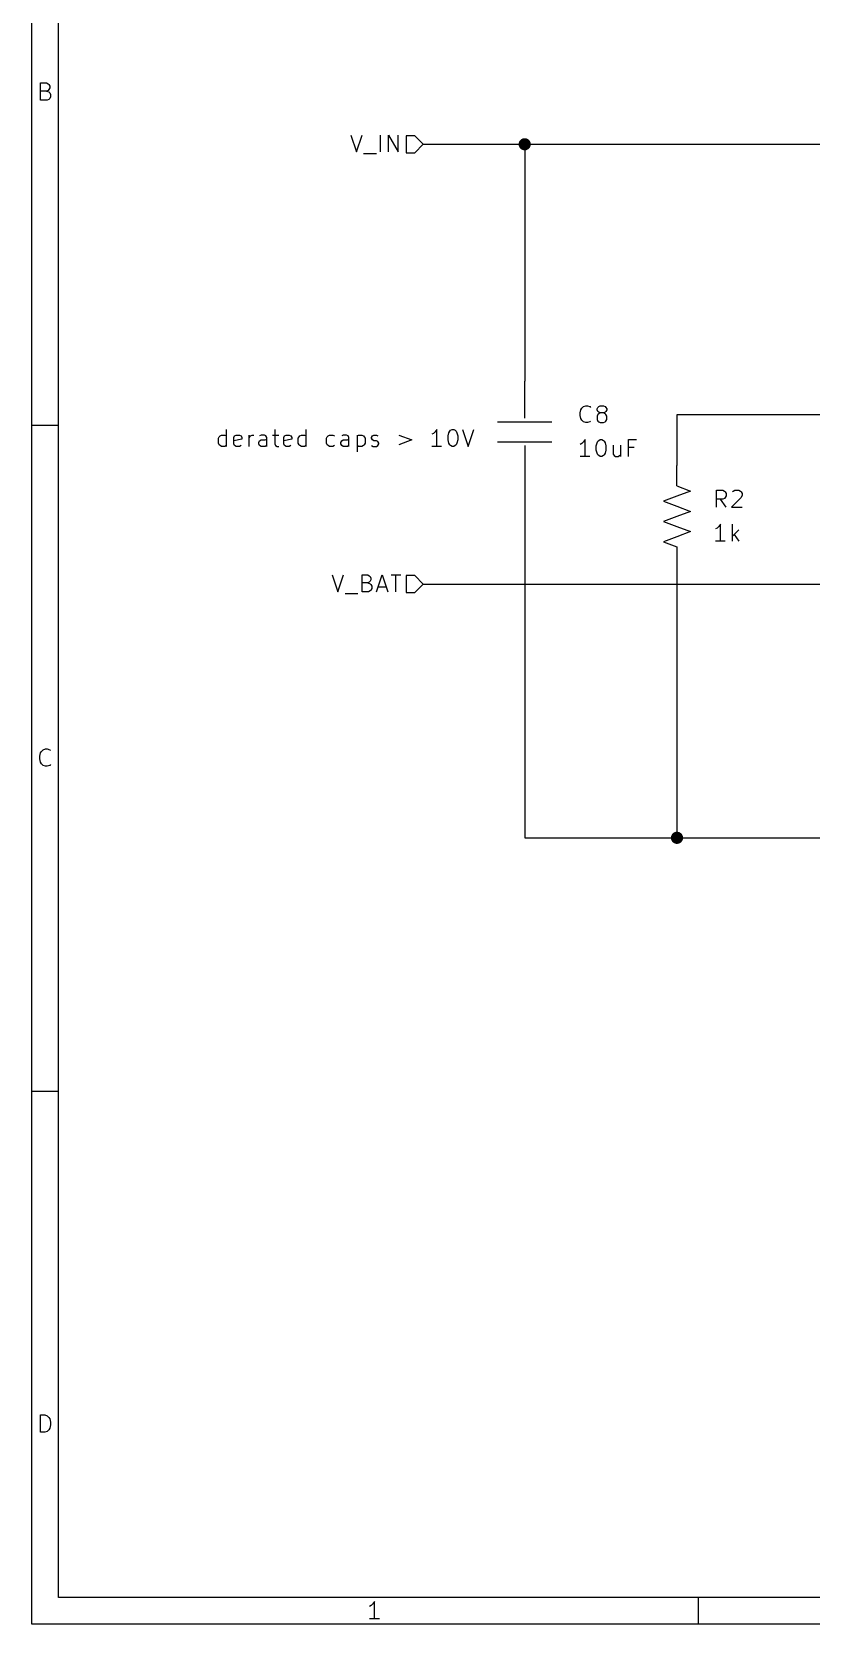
# Model space of a CAD drawing. Extents: x 0.4 to 11.3, y -7.9 to -0.4.
# Drawn here: x 0.394 to 2.696, y -7.874 to -3.168 of the extents above; entities that cross this region are included whole.
import ezdxf

# ---------------------------------------------------------------- set-up
doc = ezdxf.new("R2010")
doc.units = 0
doc.header["$MEASUREMENT"] = 0
for name, color, linetype in [('BLUE3', 171, 'CONTINUOUS'), ('BROWN2', 54, 'CONTINUOUS'), ('CYAN2', 4, 'CONTINUOUS'), ('GREEN3', 91, 'CONTINUOUS'), ('RED2', 1, 'CONTINUOUS')]:
    doc.layers.add(name, color=color, linetype=linetype)

msp = doc.modelspace()

# ---------------------------------------------------------------- linework, layer by layer
at = {"layer": 'BLUE3', "linetype": 'CONTINUOUS'}
for p, q in [((0.945, -4.3692), (0.9474, -4.3644)), ((0.945, -4.3834), (0.945, -4.3692)), ((0.9474, -4.3644), (0.9498, -4.362)), ((0.9498, -4.362), (0.9545, -4.3596)), ((0.9545, -4.3596), (0.9641, -4.3596)), ((0.9641, -4.3596), (0.9688, -4.362)), ((0.9688, -4.393), (0.9688, -4.343)), ((0.9902, -4.3668), (0.9926, -4.362)), ((0.9902, -4.3858), (0.9902, -4.3668)), ((1.014, -4.3715), (0.9902, -4.3763)), ((0.9926, -4.362), (0.9974, -4.3596)), ((0.9974, -4.3596), (1.0069, -4.3596)), ((1.0069, -4.3596), (1.0117, -4.362)), ((1.0117, -4.362), (1.014, -4.3668)), ((1.014, -4.3668), (1.014, -4.3715)), ((1.0355, -4.393), (1.0355, -4.3596)), ((1.0355, -4.3692), (1.0379, -4.3644)), ((1.0379, -4.3644), (1.0402, -4.362)), ((1.0402, -4.362), (1.045, -4.3596)), ((1.045, -4.3596), (1.0498, -4.3596)), ((1.0641, -4.3811), (1.0664, -4.3763)), ((1.0712, -4.3596), (1.0664, -4.362)), ((1.0664, -4.3763), (1.0712, -4.3739)), ((1.0807, -4.3596), (1.0712, -4.3596)), ((1.0712, -4.3739), (1.0831, -4.3739)), ((1.0855, -4.362), (1.0807, -4.3596)), ((1.0831, -4.3739), (1.0879, -4.3715)), ((1.0879, -4.3668), (1.0855, -4.362)), ((1.0879, -4.393), (1.0879, -4.3668)), ((1.1045, -4.3596), (1.1236, -4.3596)), ((1.1117, -4.343), (1.1117, -4.3858)), ((1.1379, -4.3668), (1.1402, -4.362)), ((1.1379, -4.3858), (1.1379, -4.3668)), ((1.1617, -4.3715), (1.1379, -4.3763)), ((1.1402, -4.362), (1.145, -4.3596)), ((1.145, -4.3596), (1.1545, -4.3596)), ((1.1545, -4.3596), (1.1593, -4.362)), ((1.1593, -4.362), (1.1617, -4.3668)), ((1.1617, -4.3668), (1.1617, -4.3715)), ((1.1807, -4.3692), (1.1831, -4.3644)), ((1.1807, -4.3834), (1.1807, -4.3692)), ((1.1831, -4.3644), (1.1855, -4.362)), ((1.1855, -4.362), (1.1902, -4.3596)), ((1.1902, -4.3596), (1.1998, -4.3596)), ((1.1998, -4.3596), (1.2045, -4.362)), ((1.2045, -4.393), (1.2045, -4.343)), ((1.264, -4.3692), (1.2664, -4.3644)), ((1.264, -4.3834), (1.264, -4.3692)), ((1.2664, -4.3644), (1.2688, -4.362)), ((1.2688, -4.362), (1.2736, -4.3596)), ((1.2736, -4.3596), (1.2831, -4.3596)), ((1.2831, -4.3596), (1.2879, -4.362)), ((1.3069, -4.3811), (1.3093, -4.3763)), ((1.314, -4.3596), (1.3093, -4.362)), ((1.3093, -4.3763), (1.314, -4.3739)), ((1.3236, -4.3596), (1.314, -4.3596)), ((1.314, -4.3739), (1.326, -4.3739)), ((1.3283, -4.362), (1.3236, -4.3596)), ((1.326, -4.3739), (1.3307, -4.3715)), ((1.3307, -4.3668), (1.3283, -4.362)), ((1.3307, -4.393), (1.3307, -4.3668)), ((1.3545, -4.3596), (1.3545, -4.4096)), ((1.3545, -4.362), (1.3593, -4.3596)), ((1.3593, -4.3596), (1.3688, -4.3596)), ((1.3688, -4.3596), (1.3736, -4.362)), ((1.3736, -4.362), (1.3759, -4.3644)), ((1.3759, -4.3644), (1.3783, -4.3692)), ((1.3783, -4.3692), (1.3783, -4.3834)), ((1.3974, -4.3668), (1.3998, -4.362)), ((1.3974, -4.3692), (1.3974, -4.3668)), ((1.3998, -4.3739), (1.3974, -4.3692)), ((1.3998, -4.362), (1.4045, -4.3596)), ((1.4045, -4.3763), (1.3998, -4.3739)), ((1.4045, -4.3596), (1.4117, -4.3596)), ((1.4117, -4.3763), (1.4045, -4.3763)), ((1.4117, -4.3596), (1.4164, -4.362)), ((1.4164, -4.3787), (1.4117, -4.3763)), ((1.4783, -4.3596), (1.5164, -4.3739)), ((1.5164, -4.3739), (1.4783, -4.3882)), ((1.5807, -4.3549), (1.5759, -4.3572)), ((1.5855, -4.3501), (1.5807, -4.3549)), ((1.5902, -4.343), (1.5855, -4.3501)), ((1.5902, -4.393), (1.5902, -4.343)), ((1.6236, -4.362), (1.6259, -4.3525)), ((1.6236, -4.3739), (1.6236, -4.362)), ((1.6259, -4.3834), (1.6236, -4.3739)), ((1.6259, -4.3525), (1.6283, -4.3477)), ((1.6283, -4.3477), (1.6307, -4.3453)), ((1.6307, -4.3453), (1.6355, -4.343)), ((1.6355, -4.343), (1.6402, -4.343)), ((1.6402, -4.343), (1.645, -4.3453)), ((1.645, -4.3453), (1.6474, -4.3477)), ((1.6474, -4.3477), (1.6498, -4.3525)), ((1.6498, -4.3525), (1.6521, -4.362)), ((1.6521, -4.3739), (1.6498, -4.3834)), ((1.6521, -4.362), (1.6521, -4.3739)), ((1.6664, -4.343), (1.6831, -4.393)), ((1.6831, -4.393), (1.6998, -4.343)), ((0.9474, -4.3882), (0.945, -4.3834)), ((0.9498, -4.3906), (0.9474, -4.3882)), ((0.9545, -4.393), (0.9498, -4.3906)), ((0.9641, -4.393), (0.9545, -4.393)), ((0.9688, -4.3906), (0.9641, -4.393)), ((0.9926, -4.3906), (0.9902, -4.3858)), ((0.9974, -4.393), (0.9926, -4.3906)), ((1.0069, -4.393), (0.9974, -4.393)), ((1.0117, -4.3906), (1.0069, -4.393)), ((1.0641, -4.3858), (1.0641, -4.3811)), ((1.0664, -4.3906), (1.0641, -4.3858)), ((1.0712, -4.393), (1.0664, -4.3906)), ((1.0831, -4.393), (1.0712, -4.393)), ((1.0879, -4.3906), (1.0831, -4.393)), ((1.1117, -4.3858), (1.114, -4.3906)), ((1.114, -4.3906), (1.1188, -4.393)), ((1.1188, -4.393), (1.1236, -4.393)), ((1.1402, -4.3906), (1.1379, -4.3858)), ((1.145, -4.393), (1.1402, -4.3906)), ((1.1545, -4.393), (1.145, -4.393)), ((1.1593, -4.3906), (1.1545, -4.393)), ((1.1831, -4.3882), (1.1807, -4.3834)), ((1.1855, -4.3906), (1.1831, -4.3882)), ((1.1902, -4.393), (1.1855, -4.3906)), ((1.1998, -4.393), (1.1902, -4.393)), ((1.2045, -4.3906), (1.1998, -4.393)), ((1.2664, -4.3882), (1.264, -4.3834)), ((1.2688, -4.3906), (1.2664, -4.3882)), ((1.2736, -4.393), (1.2688, -4.3906)), ((1.2831, -4.393), (1.2736, -4.393)), ((1.2879, -4.3906), (1.2831, -4.393)), ((1.3069, -4.3858), (1.3069, -4.3811)), ((1.3093, -4.3906), (1.3069, -4.3858)), ((1.314, -4.393), (1.3093, -4.3906)), ((1.326, -4.393), (1.314, -4.393)), ((1.3307, -4.3906), (1.326, -4.393)), ((1.3593, -4.393), (1.3545, -4.3906)), ((1.3688, -4.393), (1.3593, -4.393)), ((1.3736, -4.3906), (1.3688, -4.393)), ((1.3759, -4.3882), (1.3736, -4.3906)), ((1.3783, -4.3834), (1.3759, -4.3882)), ((1.3974, -4.3906), (1.4021, -4.393)), ((1.4021, -4.393), (1.4117, -4.393)), ((1.4117, -4.393), (1.4164, -4.3906)), ((1.4188, -4.3834), (1.4164, -4.3787)), ((1.4164, -4.3906), (1.4188, -4.3858)), ((1.4188, -4.3858), (1.4188, -4.3834)), ((1.6045, -4.393), (1.5759, -4.393)), ((1.6283, -4.3882), (1.6259, -4.3834)), ((1.6307, -4.3906), (1.6283, -4.3882)), ((1.6355, -4.393), (1.6307, -4.3906)), ((1.6402, -4.393), (1.6355, -4.393)), ((1.645, -4.3906), (1.6402, -4.393)), ((1.6474, -4.3882), (1.645, -4.3906)), ((1.6498, -4.3834), (1.6474, -4.3882))]:
    msp.add_line(p, q, dxfattribs=at)
at = {"layer": 'BROWN2', "linetype": 'CONTINUOUS'}
for p, q in [((1.336, -3.4728), (1.3527, -3.5228)), ((1.3527, -3.5228), (1.3693, -3.4728)), ((1.4241, -3.5228), (1.4241, -3.4728)), ((1.4479, -3.5228), (1.4479, -3.4728)), ((1.4479, -3.4728), (1.4765, -3.5228)), ((1.4765, -3.5228), (1.4765, -3.4728)), ((1.525, -3.475), (1.5, -3.475)), ((1.5, -3.475), (1.5, -3.525)), ((1.55, -3.5), (1.525, -3.475)), ((1.3741, -3.5276), (1.4122, -3.5276)), ((1.5, -3.525), (1.525, -3.525)), ((1.525, -3.525), (1.55, -3.5)), ((1.2812, -4.7728), (1.2979, -4.8228)), ((1.2979, -4.8228), (1.3146, -4.7728)), ((1.3693, -4.8228), (1.3693, -4.7728)), ((1.3693, -4.7728), (1.386, -4.7728)), ((1.386, -4.7966), (1.3693, -4.7966)), ((1.386, -4.7728), (1.3908, -4.7752)), ((1.3908, -4.7942), (1.386, -4.7966)), ((1.386, -4.7966), (1.3931, -4.799)), ((1.3908, -4.7752), (1.3931, -4.7776)), ((1.3931, -4.7919), (1.3908, -4.7942)), ((1.3931, -4.7776), (1.3955, -4.7823)), ((1.3955, -4.7871), (1.3931, -4.7919)), ((1.3931, -4.799), (1.3955, -4.8014)), ((1.3955, -4.7823), (1.3955, -4.7871)), ((1.4122, -4.8228), (1.4289, -4.7728)), ((1.4289, -4.7728), (1.4455, -4.8228)), ((1.4551, -4.7728), (1.4836, -4.7728)), ((1.4693, -4.8228), (1.4693, -4.7728)), ((1.525, -4.775), (1.5, -4.775)), ((1.5, -4.775), (1.5, -4.825)), ((1.55, -4.8), (1.525, -4.775)), ((1.525, -4.825), (1.55, -4.8)), ((1.3193, -4.8276), (1.3574, -4.8276)), ((1.3884, -4.8228), (1.3693, -4.8228)), ((1.3931, -4.8204), (1.3884, -4.8228)), ((1.3955, -4.818), (1.3931, -4.8204)), ((1.3955, -4.8014), (1.3979, -4.8061)), ((1.3979, -4.8133), (1.3955, -4.818)), ((1.3979, -4.8061), (1.3979, -4.8133)), ((1.417, -4.8085), (1.4408, -4.8085)), ((1.5, -4.825), (1.525, -4.825))]:
    msp.add_line(p, q, dxfattribs=at)
at = {"layer": 'CYAN2', "linetype": 'CONTINUOUS'}
for p, q in [((2.0163, -4.2847), (2.0187, -4.2799)), ((2.0187, -4.2799), (2.0234, -4.2752)), ((2.0234, -4.2752), (2.0306, -4.2728)), ((2.0306, -4.2728), (2.0353, -4.2728)), ((2.0353, -4.2728), (2.0425, -4.2752)), ((2.0425, -4.2752), (2.0449, -4.2776)), ((2.0639, -4.2823), (2.0663, -4.2776)), ((2.0639, -4.2847), (2.0639, -4.2823)), ((2.0663, -4.2776), (2.0687, -4.2752)), ((2.0687, -4.2752), (2.0734, -4.2728)), ((2.0734, -4.2728), (2.0829, -4.2728)), ((2.0829, -4.2728), (2.0877, -4.2752)), ((2.0877, -4.2752), (2.0901, -4.2776)), ((2.0901, -4.2776), (2.0925, -4.2823)), ((2.0925, -4.2823), (2.0925, -4.2847)), ((2.0139, -4.2942), (2.0163, -4.2847)), ((2.0139, -4.3014), (2.0139, -4.2942)), ((2.0163, -4.3109), (2.0139, -4.3014)), ((2.0187, -4.3157), (2.0163, -4.3109)), ((2.0234, -4.3204), (2.0187, -4.3157)), ((2.0306, -4.3228), (2.0234, -4.3204)), ((2.0353, -4.3228), (2.0306, -4.3228)), ((2.0425, -4.3204), (2.0353, -4.3228)), ((2.0449, -4.318), (2.0425, -4.3204)), ((2.0663, -4.2895), (2.0639, -4.2847)), ((2.0663, -4.299), (2.0639, -4.3038)), ((2.0639, -4.3038), (2.0639, -4.3133)), ((2.0639, -4.3133), (2.0663, -4.318)), ((2.0687, -4.2918), (2.0663, -4.2895)), ((2.0687, -4.2966), (2.0663, -4.299)), ((2.0663, -4.318), (2.0687, -4.3204)), ((2.0734, -4.2942), (2.0687, -4.2918)), ((2.0734, -4.2942), (2.0687, -4.2966)), ((2.0687, -4.3204), (2.0734, -4.3228)), ((2.0829, -4.2942), (2.0734, -4.2942)), ((2.0734, -4.3228), (2.0829, -4.3228)), ((2.0877, -4.2918), (2.0829, -4.2942)), ((2.0877, -4.2966), (2.0829, -4.2942)), ((2.0829, -4.3228), (2.0877, -4.3204)), ((2.0901, -4.2895), (2.0877, -4.2918)), ((2.0901, -4.299), (2.0877, -4.2966)), ((2.0877, -4.3204), (2.0901, -4.318)), ((2.0925, -4.2847), (2.0901, -4.2895)), ((2.0925, -4.3038), (2.0901, -4.299)), ((2.0901, -4.318), (2.0925, -4.3133)), ((2.0925, -4.3133), (2.0925, -4.3038)), ((2.0282, -4.3728), (2.0234, -4.3799)), ((2.0282, -4.4228), (2.0282, -4.3728)), ((2.0663, -4.3776), (2.0687, -4.3752)), ((2.0687, -4.3752), (2.0734, -4.3728)), ((2.0734, -4.3728), (2.0782, -4.3728)), ((2.0782, -4.3728), (2.0829, -4.3752)), ((2.0829, -4.3752), (2.0853, -4.3776)), ((2.1568, -4.4228), (2.1568, -4.3728)), ((2.1568, -4.3728), (2.1806, -4.3728)), ((2.0187, -4.3847), (2.0139, -4.3871)), ((2.0425, -4.4228), (2.0139, -4.4228)), ((2.0234, -4.3799), (2.0187, -4.3847)), ((2.0615, -4.3918), (2.0639, -4.3823)), ((2.0615, -4.4038), (2.0615, -4.3918)), ((2.0639, -4.4133), (2.0615, -4.4038)), ((2.0639, -4.3823), (2.0663, -4.3776)), ((2.0663, -4.418), (2.0639, -4.4133)), ((2.0687, -4.4204), (2.0663, -4.418)), ((2.0734, -4.4228), (2.0687, -4.4204)), ((2.0782, -4.4228), (2.0734, -4.4228)), ((2.0829, -4.4204), (2.0782, -4.4228)), ((2.0853, -4.418), (2.0829, -4.4204)), ((2.0853, -4.3776), (2.0877, -4.3823)), ((2.0877, -4.4133), (2.0853, -4.418)), ((2.0877, -4.3823), (2.0901, -4.3918)), ((2.0901, -4.4038), (2.0877, -4.4133)), ((2.0901, -4.3918), (2.0901, -4.4038)), ((2.1115, -4.3895), (2.1115, -4.4157)), ((2.1115, -4.4157), (2.1139, -4.4204)), ((2.1139, -4.4204), (2.1187, -4.4228)), ((2.1187, -4.4228), (2.1258, -4.4228)), ((2.1258, -4.4228), (2.1306, -4.4204)), ((2.1306, -4.4204), (2.1329, -4.418)), ((2.1329, -4.3895), (2.1329, -4.4228)), ((2.1734, -4.3966), (2.1568, -4.3966)), ((2.4163, -4.5728), (2.4163, -4.5228)), ((2.4163, -4.5228), (2.4353, -4.5228)), ((2.4353, -4.549), (2.4163, -4.549)), ((2.4449, -4.5728), (2.4282, -4.549)), ((2.4353, -4.5228), (2.4401, -4.5252)), ((2.4401, -4.5466), (2.4353, -4.549)), ((2.4401, -4.5252), (2.4425, -4.5276)), ((2.4425, -4.5442), (2.4401, -4.5466)), ((2.4425, -4.5276), (2.4449, -4.5323)), ((2.4449, -4.5395), (2.4425, -4.5442)), ((2.4449, -4.5323), (2.4449, -4.5395)), ((2.4901, -4.5442), (2.4615, -4.5728)), ((2.4639, -4.5276), (2.4663, -4.5252)), ((2.4663, -4.5252), (2.471, -4.5228)), ((2.471, -4.5228), (2.4829, -4.5228)), ((2.4829, -4.5228), (2.4877, -4.5252)), ((2.4877, -4.5252), (2.4901, -4.5276)), ((2.4901, -4.5276), (2.4925, -4.5323)), ((2.4925, -4.5371), (2.4901, -4.5442)), ((2.4925, -4.5323), (2.4925, -4.5371)), ((2.4615, -4.5728), (2.4925, -4.5728)), ((2.4187, -4.6347), (2.4139, -4.6371)), ((2.4234, -4.6299), (2.4187, -4.6347)), ((2.4282, -4.6228), (2.4234, -4.6299)), ((2.4282, -4.6728), (2.4282, -4.6228)), ((2.4639, -4.6728), (2.4639, -4.6228)), ((2.4829, -4.6395), (2.4639, -4.6585)), ((2.4687, -4.6538), (2.4829, -4.6728)), ((2.4425, -4.6728), (2.4139, -4.6728))]:
    msp.add_line(p, q, dxfattribs=at)
at = {"layer": 'GREEN3', "linetype": 'CONTINUOUS'}
for p, q in [((1.55, -3.5), (1.85, -3.5)), ((1.85, -3.5), (1.85, -4.2)), ((1.85, -3.5), (3.5, -3.5)), ((4.35, -4.3), (2.3, -4.3)), ((2.3, -4.3), (2.3, -4.45)), ((1.85, -4.5), (1.85, -5.55)), ((2.3, -4.75), (2.3, -5.55)), ((1.55, -4.8), (3.6, -4.8)), ((1.85, -5.55), (2.3, -5.55)), ((2.3, -5.55), (2.8, -5.55))]:
    msp.add_line(p, q, dxfattribs=at)
at = {"layer": 'GREEN3', "const_width": 0.018}
for points in [[(1.841, -3.5, 1), (1.859, -3.5, 1)], [(2.291, -5.55, 1), (2.309, -5.55, 1)]]:
    msp.add_lwpolyline(points, format="xyb", close=True, dxfattribs=at)
at = {"layer": 'RED2', "linetype": 'CONTINUOUS'}
for p, q in [((0.3937, -7.8743), (0.3937, -0.3937)), ((0.4724, -7.7956), (0.4724, -0.4724)), ((0.4197, -3.3698), (0.4197, -3.3186)), ((0.4197, -3.3186), (0.4367, -3.3186)), ((0.4367, -3.3186), (0.4416, -3.3211)), ((0.4416, -3.3406), (0.4367, -3.343)), ((0.4416, -3.3211), (0.444, -3.3235)), ((0.444, -3.3381), (0.4416, -3.3406)), ((0.444, -3.3235), (0.4465, -3.3284)), ((0.4465, -3.3333), (0.444, -3.3381)), ((0.4465, -3.3284), (0.4465, -3.3333)), ((0.4367, -3.343), (0.4197, -3.343)), ((0.4392, -3.3698), (0.4197, -3.3698)), ((0.4367, -3.343), (0.444, -3.3455)), ((0.444, -3.3674), (0.4392, -3.3698)), ((0.444, -3.3455), (0.4465, -3.3479)), ((0.4465, -3.365), (0.444, -3.3674)), ((0.4465, -3.3479), (0.4489, -3.3528)), ((0.4489, -3.3601), (0.4465, -3.365)), ((0.4489, -3.3528), (0.4489, -3.3601)), ((1.85, -4.31), (1.85, -4.2)), ((1.77, -4.32), (1.93, -4.32)), ((0.3937, -4.3307), (0.4724, -4.3307)), ((1.77, -4.38), (1.93, -4.38)), ((1.85, -4.39), (1.85, -4.5)), ((2.3, -4.5), (2.3, -4.45)), ((2.3, -4.51), (2.3, -4.5)), ((2.3, -4.51), (2.34, -4.525)), ((2.3, -4.54), (2.26, -4.555)), ((2.26, -4.555), (2.3, -4.57)), ((2.34, -4.525), (2.3, -4.54)), ((2.3, -4.6), (2.26, -4.615)), ((2.3, -4.57), (2.34, -4.585)), ((2.34, -4.585), (2.3, -4.6)), ((2.26, -4.615), (2.3, -4.63)), ((2.3, -4.63), (2.34, -4.645)), ((2.34, -4.645), (2.3, -4.66)), ((2.3, -4.66), (2.26, -4.675)), ((2.26, -4.675), (2.3, -4.69)), ((2.3, -4.69), (2.3, -4.7)), ((2.3, -4.7), (2.3, -4.75)), ((0.4172, -5.3091), (0.4197, -5.2993)), ((0.4172, -5.3164), (0.4172, -5.3091)), ((0.4197, -5.3261), (0.4172, -5.3164)), ((0.4197, -5.2993), (0.4221, -5.2945)), ((0.4221, -5.2945), (0.427, -5.2896)), ((0.427, -5.2896), (0.4343, -5.2872)), ((0.4343, -5.2872), (0.4392, -5.2872)), ((0.4392, -5.2872), (0.4465, -5.2896)), ((0.4465, -5.2896), (0.4489, -5.292)), ((0.4221, -5.331), (0.4197, -5.3261)), ((0.427, -5.3359), (0.4221, -5.331)), ((0.4343, -5.3383), (0.427, -5.3359)), ((0.4392, -5.3383), (0.4343, -5.3383)), ((0.4465, -5.3359), (0.4392, -5.3383)), ((0.4489, -5.3335), (0.4465, -5.3359)), ((0.3937, -6.2992), (0.4724, -6.2992)), ((0.4197, -7.3068), (0.4197, -7.2557)), ((0.4197, -7.2557), (0.4319, -7.2557)), ((0.4319, -7.2557), (0.4392, -7.2581)), ((0.4392, -7.2581), (0.444, -7.263)), ((0.444, -7.263), (0.4465, -7.2678)), ((0.4465, -7.2946), (0.444, -7.2995)), ((0.4465, -7.2678), (0.4489, -7.2776)), ((0.4489, -7.2849), (0.4465, -7.2946)), ((0.4489, -7.2776), (0.4489, -7.2849)), ((0.4319, -7.3068), (0.4197, -7.3068)), ((0.4392, -7.3044), (0.4319, -7.3068)), ((0.444, -7.2995), (0.4392, -7.3044)), ((11.2206, -7.7956), (0.4724, -7.7956)), ((1.4062, -7.8071), (1.4013, -7.8144)), ((1.4062, -7.8583), (1.4062, -7.8071)), ((2.3622, -7.7956), (2.3622, -7.8743)), ((1.3965, -7.8193), (1.3916, -7.8217)), ((1.4208, -7.8583), (1.3916, -7.8583)), ((1.4013, -7.8144), (1.3965, -7.8193)), ((11.2993, -7.8743), (0.3937, -7.8743))]:
    msp.add_line(p, q, dxfattribs=at)

doc.saveas('drawing.dxf')
